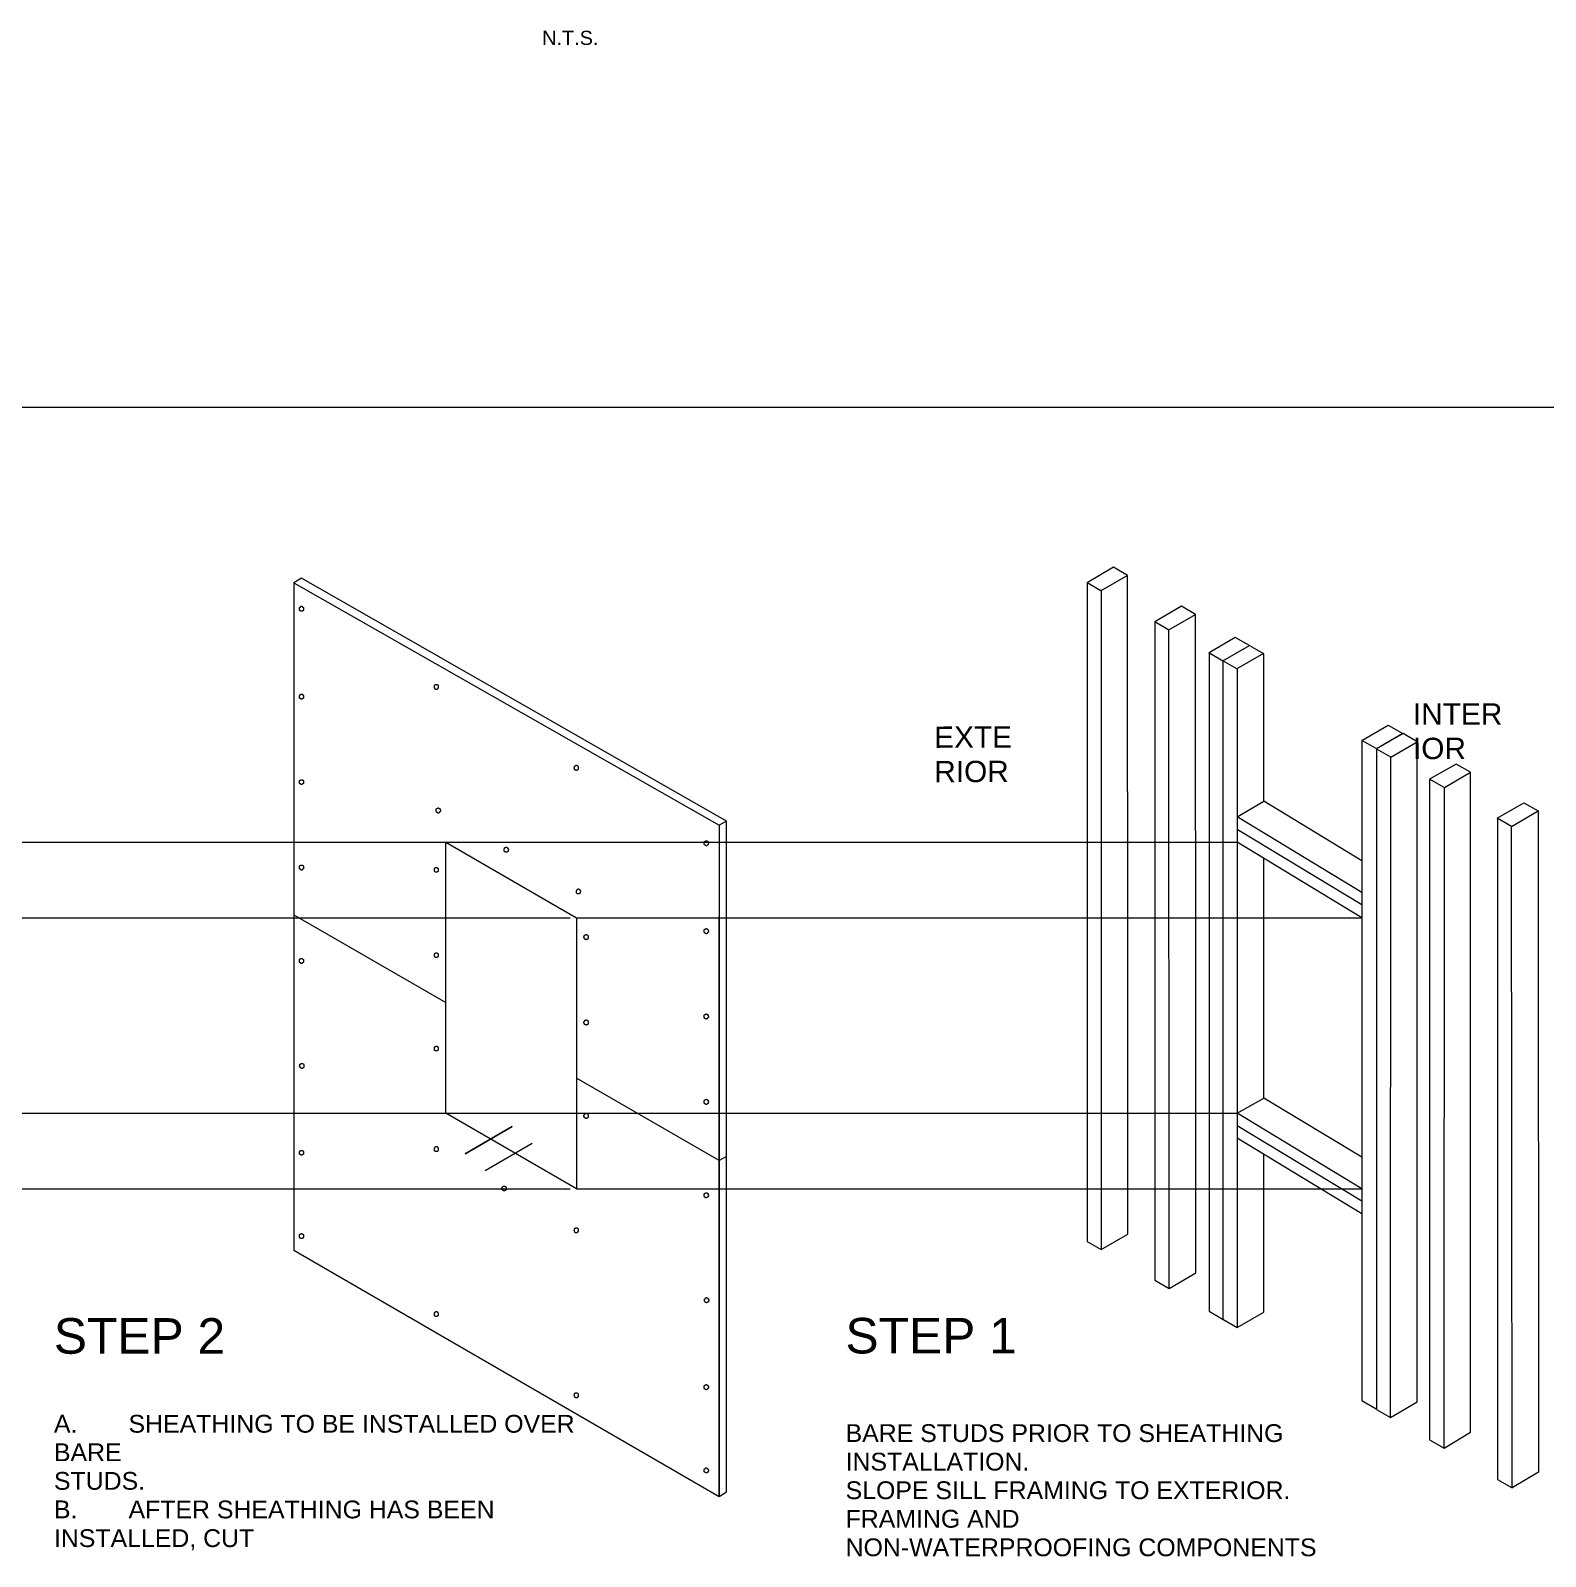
# Model space of a CAD drawing. Header units: inches. Extents: x 0 to 32.7, y -0.1 to 22.9.
# Drawn here: x 20.84 to 27.49, y 6.77 to 13.47 of the extents above; entities that cross this region are included whole.
import ezdxf

# ---------------------------------------------------------------- set-up
doc = ezdxf.new("R2010")
doc.units = ezdxf.units.IN
doc.header["$MEASUREMENT"] = 0
doc.layers.add('PDF_Geometry', color=7, linetype='Continuous', true_color=0x5d5d5d)
doc.layers.add('PDF_Text', color=7, linetype='Continuous')
doc.styles.add('PDF Arial', font='arial.ttf')

msp = doc.modelspace()

# ---------------------------------------------------------------- linework, layer by layer
at = {"layer": 'PDF_Geometry', "color": 251, "lineweight": 18, "true_color": 0x4b4b4b}
msp.add_lwpolyline([(0.3521, 11.8203), (27.8654, 11.8203)], dxfattribs=at)
at = {"layer": 'PDF_Geometry', "color": 254, "lineweight": 18, "true_color": 0xe1e1e1}
for points in [[(21.9988, 11.0486), (23.8654, 9.9836), (23.8654, 7.0353), (23.8988, 7.0553), (23.8988, 10.0019), (22.0321, 11.0686), (21.9988, 11.0486), (21.9988, 8.1169), (23.8654, 7.0353), (23.8654, 9.5819)], [(21.9988, 9.5903), (22.6654, 9.2053)], [(23.8988, 8.5286), (23.8654, 8.5103), (23.2388, 8.8719)]]:
    msp.add_lwpolyline(points, dxfattribs=at)
at = {"layer": 'PDF_Geometry', "color": 253, "lineweight": 18, "true_color": 0xa2a2a2}
for points in [[(25.6588, 11.0803), (25.5971, 11.1169), (25.4821, 11.0486), (25.4821, 8.1553), (25.5438, 8.1203)], [(25.5438, 11.0119), (25.5438, 8.1203), (25.6604, 8.1869), (25.6604, 9.1819), (25.6588, 11.0803), (25.5421, 11.0136), (25.4821, 11.0486)], [(25.7788, 10.8786), (25.8404, 10.8419)], [(25.8421, 7.9486), (25.9588, 8.0169), (25.9588, 9.0103), (25.9571, 10.9086)], [(26.1938, 10.7736), (26.1321, 10.8086), (26.0171, 10.7403), (26.0171, 7.8486), (26.0788, 7.8119)], [(26.0154, 10.7419), (26.0771, 10.7053), (26.1938, 10.7736), (26.2554, 10.7386), (26.1388, 10.6703), (26.0771, 10.7053), (26.0771, 7.8136), (26.1404, 7.7769)], [(26.2571, 10.2669), (26.2571, 10.7369)], [(26.1404, 10.6703), (26.1404, 7.7769), (26.2571, 7.8453), (26.2571, 8.5386)], [(26.6871, 9.6886), (26.1404, 10.0203), (26.2571, 10.0886), (26.2571, 10.6036)], [(26.6871, 10.3553), (26.8038, 10.4236), (26.8671, 10.3869), (26.7521, 10.3186), (26.7521, 7.4169), (26.8138, 7.3819), (26.8154, 10.2819), (26.9304, 10.3503)], [(26.7504, 10.3203), (26.6871, 10.3553), (26.6871, 7.4569), (26.7504, 7.4203)], [(26.8138, 7.3819), (26.9304, 7.4503), (26.9304, 10.3503), (26.8688, 10.3869), (26.7521, 10.3186), (26.8138, 10.2836)], [(27.0488, 7.2469), (27.1654, 7.3169), (27.1654, 10.2169), (27.1021, 10.2519), (26.9854, 10.1853)], [(27.0488, 10.1486), (26.9854, 10.1853), (26.9854, 7.2836), (27.0488, 7.2469), (27.0504, 10.1486), (27.1654, 10.2169)], [(26.6871, 9.8269), (26.2571, 10.0886)], [(27.2838, 10.0136), (27.2838, 7.1103), (27.3471, 7.0736), (27.3454, 9.9786), (27.2821, 10.0153), (27.3988, 10.0819), (27.4621, 10.0469), (27.4638, 7.1419), (27.3471, 7.0736)], [(27.3454, 9.9786), (27.4621, 10.0469)], [(26.6871, 9.6336), (26.1404, 9.9653)], [(26.6871, 9.5769), (26.1404, 9.9086)], [(26.6871, 8.3869), (26.1404, 8.7186), (26.2571, 8.7853), (26.2571, 9.8386)], [(26.6871, 8.5253), (26.2571, 8.7853)], [(26.6871, 8.3319), (26.1404, 8.6636)], [(26.6871, 8.2769), (26.1404, 8.6086)]]:
    msp.add_lwpolyline(points, dxfattribs=at)
at = {"layer": 'PDF_Geometry', "color": 251, "lineweight": 18, "true_color": 0x686868}
for points in [[(22.0321, 10.9236), (22.0304, 10.9236), (22.0288, 10.9236), (22.0271, 10.9236), (22.0271, 10.9253), (22.0254, 10.9253), (22.0254, 10.9269), (22.0254, 10.9286), (22.0238, 10.9286), (22.0238, 10.9303), (22.0238, 10.9319), (22.0238, 10.9336), (22.0238, 10.9353), (22.0238, 10.9369), (22.0238, 10.9386), (22.0238, 10.9403), (22.0254, 10.9403), (22.0254, 10.9419), (22.0271, 10.9419), (22.0271, 10.9436), (22.0288, 10.9436), (22.0288, 10.9453), (22.0304, 10.9453), (22.0321, 10.9453), (22.0338, 10.9453), (22.0354, 10.9453), (22.0354, 10.9436), (22.0371, 10.9436), (22.0371, 10.9419), (22.0388, 10.9419), (22.0388, 10.9403), (22.0404, 10.9403), (22.0404, 10.9386), (22.0404, 10.9369), (22.0404, 10.9353), (22.0404, 10.9336), (22.0404, 10.9319), (22.0404, 10.9303), (22.0404, 10.9286), (22.0388, 10.9286), (22.0388, 10.9269), (22.0388, 10.9253), (22.0371, 10.9253), (22.0371, 10.9236), (22.0354, 10.9236), (22.0338, 10.9236)], [(22.6238, 10.5803), (22.6221, 10.5803), (22.6204, 10.5803), (22.6204, 10.5819), (22.6188, 10.5819), (22.6188, 10.5836), (22.6171, 10.5836), (22.6171, 10.5853), (22.6154, 10.5853), (22.6154, 10.5869), (22.6154, 10.5886), (22.6154, 10.5903), (22.6154, 10.5919), (22.6154, 10.5936), (22.6154, 10.5953), (22.6154, 10.5969), (22.6171, 10.5986), (22.6171, 10.6003), (22.6188, 10.6003), (22.6188, 10.6019), (22.6204, 10.6019), (22.6221, 10.6019), (22.6238, 10.6019), (22.6254, 10.6019), (22.6271, 10.6019), (22.6288, 10.6019), (22.6288, 10.6003), (22.6304, 10.6003), (22.6304, 10.5986), (22.6304, 10.5969), (22.6321, 10.5969), (22.6321, 10.5953), (22.6321, 10.5936), (22.6321, 10.5919), (22.6321, 10.5903), (22.6321, 10.5886), (22.6321, 10.5869), (22.6321, 10.5853), (22.6304, 10.5853), (22.6304, 10.5836), (22.6288, 10.5836), (22.6288, 10.5819), (22.6271, 10.5819), (22.6271, 10.5803), (22.6254, 10.5803)], [(22.0321, 10.5369), (22.0304, 10.5369), (22.0288, 10.5369), (22.0288, 10.5386), (22.0271, 10.5386), (22.0271, 10.5403), (22.0254, 10.5403), (22.0254, 10.5419), (22.0238, 10.5419), (22.0238, 10.5436), (22.0238, 10.5453), (22.0238, 10.5469), (22.0238, 10.5486), (22.0238, 10.5503), (22.0238, 10.5519), (22.0238, 10.5536), (22.0254, 10.5536), (22.0254, 10.5553), (22.0254, 10.5569), (22.0271, 10.5569), (22.0271, 10.5586), (22.0288, 10.5586), (22.0304, 10.5586), (22.0321, 10.5586), (22.0338, 10.5586), (22.0354, 10.5586), (22.0371, 10.5586), (22.0371, 10.5569), (22.0388, 10.5569), (22.0388, 10.5553), (22.0388, 10.5536), (22.0404, 10.5536), (22.0404, 10.5519), (22.0404, 10.5503), (22.0404, 10.5486), (22.0404, 10.5469), (22.0404, 10.5453), (22.0404, 10.5436), (22.0404, 10.5419), (22.0388, 10.5419), (22.0388, 10.5403), (22.0371, 10.5403), (22.0371, 10.5386), (22.0354, 10.5386), (22.0354, 10.5369), (22.0338, 10.5369)], [(23.2388, 10.2236), (23.2371, 10.2236), (23.2371, 10.2253), (23.2354, 10.2253), (23.2338, 10.2253), (23.2338, 10.2269), (23.2321, 10.2269), (23.2321, 10.2286), (23.2304, 10.2286), (23.2304, 10.2303), (23.2304, 10.2319), (23.2304, 10.2336), (23.2288, 10.2336), (23.2288, 10.2353), (23.2288, 10.2369), (23.2304, 10.2369), (23.2304, 10.2386), (23.2304, 10.2403), (23.2304, 10.2419), (23.2321, 10.2419), (23.2321, 10.2436), (23.2338, 10.2436), (23.2338, 10.2453), (23.2354, 10.2453), (23.2371, 10.2453), (23.2371, 10.2469), (23.2388, 10.2469), (23.2404, 10.2469), (23.2404, 10.2453), (23.2421, 10.2453), (23.2438, 10.2453), (23.2438, 10.2436), (23.2454, 10.2436), (23.2454, 10.2419), (23.2454, 10.2403), (23.2471, 10.2403), (23.2471, 10.2386), (23.2471, 10.2369), (23.2471, 10.2353), (23.2471, 10.2336), (23.2471, 10.2319), (23.2471, 10.2303), (23.2454, 10.2303), (23.2454, 10.2286), (23.2454, 10.2269), (23.2438, 10.2269), (23.2438, 10.2253), (23.2421, 10.2253), (23.2404, 10.2253), (23.2404, 10.2236)], [(22.0321, 10.1619), (22.0304, 10.1619), (22.0288, 10.1619), (22.0288, 10.1636), (22.0271, 10.1636), (22.0271, 10.1653), (22.0254, 10.1653), (22.0254, 10.1669), (22.0238, 10.1669), (22.0238, 10.1686), (22.0238, 10.1703), (22.0238, 10.1719), (22.0238, 10.1736), (22.0238, 10.1753), (22.0238, 10.1769), (22.0238, 10.1786), (22.0254, 10.1786), (22.0254, 10.1803), (22.0254, 10.1819), (22.0271, 10.1819), (22.0271, 10.1836), (22.0288, 10.1836), (22.0304, 10.1836), (22.0321, 10.1836), (22.0338, 10.1836), (22.0354, 10.1836), (22.0371, 10.1836), (22.0371, 10.1819), (22.0388, 10.1819), (22.0388, 10.1803), (22.0388, 10.1786), (22.0404, 10.1786), (22.0404, 10.1769), (22.0404, 10.1753), (22.0404, 10.1736), (22.0404, 10.1719), (22.0404, 10.1703), (22.0404, 10.1686), (22.0404, 10.1669), (22.0388, 10.1669), (22.0388, 10.1653), (22.0371, 10.1653), (22.0371, 10.1636), (22.0354, 10.1636), (22.0354, 10.1619), (22.0338, 10.1619)], [(22.6321, 10.0369), (22.6304, 10.0369), (22.6304, 10.0386), (22.6288, 10.0386), (22.6271, 10.0386), (22.6271, 10.0403), (22.6254, 10.0403), (22.6254, 10.0419), (22.6254, 10.0436), (22.6238, 10.0436), (22.6238, 10.0453), (22.6238, 10.0469), (22.6238, 10.0486), (22.6238, 10.0503), (22.6238, 10.0519), (22.6238, 10.0536), (22.6254, 10.0536), (22.6254, 10.0553), (22.6254, 10.0569), (22.6271, 10.0569), (22.6271, 10.0586), (22.6288, 10.0586), (22.6304, 10.0586), (22.6304, 10.0603), (22.6321, 10.0603), (22.6338, 10.0603), (22.6338, 10.0586), (22.6354, 10.0586), (22.6371, 10.0586), (22.6371, 10.0569), (22.6388, 10.0569), (22.6388, 10.0553), (22.6404, 10.0553), (22.6404, 10.0536), (22.6404, 10.0519), (22.6421, 10.0519), (22.6421, 10.0503), (22.6421, 10.0486), (22.6421, 10.0469), (22.6421, 10.0453), (22.6404, 10.0453), (22.6404, 10.0436), (22.6404, 10.0419), (22.6388, 10.0419), (22.6388, 10.0403), (22.6371, 10.0403), (22.6371, 10.0386), (22.6354, 10.0386), (22.6354, 10.0369), (22.6338, 10.0369)], [(22.9304, 9.8653), (22.9288, 9.8653), (22.9271, 9.8653), (22.9271, 9.8669), (22.9254, 9.8669), (22.9238, 9.8686), (22.9238, 9.8703), (22.9221, 9.8703), (22.9221, 9.8719), (22.9221, 9.8736), (22.9221, 9.8753), (22.9221, 9.8769), (22.9221, 9.8786), (22.9221, 9.8803), (22.9238, 9.8819), (22.9238, 9.8836), (22.9254, 9.8836), (22.9254, 9.8853), (22.9271, 9.8853), (22.9271, 9.8869), (22.9288, 9.8869), (22.9304, 9.8869), (22.9321, 9.8869), (22.9338, 9.8869), (22.9338, 9.8853), (22.9354, 9.8853), (22.9371, 9.8853), (22.9371, 9.8836), (22.9371, 9.8819), (22.9388, 9.8819), (22.9388, 9.8803), (22.9388, 9.8786), (22.9404, 9.8786), (22.9404, 9.8769), (22.9404, 9.8753), (22.9404, 9.8736), (22.9388, 9.8736), (22.9388, 9.8719), (22.9388, 9.8703), (22.9388, 9.8686), (22.9371, 9.8686), (22.9371, 9.8669), (22.9354, 9.8669), (22.9354, 9.8653), (22.9338, 9.8653), (22.9321, 9.8653)], [(23.8088, 9.8936), (23.8071, 9.8936), (23.8054, 9.8936), (23.8054, 9.8953), (23.8038, 9.8953), (23.8038, 9.8969), (23.8021, 9.8969), (23.8021, 9.8986), (23.8004, 9.9003), (23.8004, 9.9019), (23.8004, 9.9036), (23.8004, 9.9053), (23.8004, 9.9069), (23.8004, 9.9086), (23.8004, 9.9103), (23.8021, 9.9103), (23.8021, 9.9119), (23.8038, 9.9119), (23.8038, 9.9136), (23.8054, 9.9136), (23.8054, 9.9153), (23.8071, 9.9153), (23.8088, 9.9153), (23.8104, 9.9153), (23.8121, 9.9153), (23.8138, 9.9153), (23.8138, 9.9136), (23.8154, 9.9136), (23.8154, 9.9119), (23.8171, 9.9119), (23.8171, 9.9103), (23.8171, 9.9086), (23.8171, 9.9069), (23.8188, 9.9069), (23.8188, 9.9053), (23.8188, 9.9036), (23.8188, 9.9019), (23.8171, 9.9019), (23.8171, 9.9003), (23.8171, 9.8986), (23.8154, 9.8969), (23.8154, 9.8953), (23.8138, 9.8953), (23.8121, 9.8936), (23.8104, 9.8936)], [(22.0321, 9.7869), (22.0304, 9.7869), (22.0288, 9.7869), (22.0288, 9.7886), (22.0271, 9.7886), (22.0271, 9.7903), (22.0254, 9.7903), (22.0254, 9.7919), (22.0238, 9.7919), (22.0238, 9.7936), (22.0238, 9.7953), (22.0238, 9.7969), (22.0238, 9.7986), (22.0238, 9.8003), (22.0238, 9.8019), (22.0238, 9.8036), (22.0254, 9.8036), (22.0254, 9.8053), (22.0254, 9.8069), (22.0271, 9.8069), (22.0271, 9.8086), (22.0288, 9.8086), (22.0304, 9.8086), (22.0321, 9.8086), (22.0338, 9.8086), (22.0354, 9.8086), (22.0371, 9.8086), (22.0371, 9.8069), (22.0388, 9.8069), (22.0388, 9.8053), (22.0388, 9.8036), (22.0404, 9.8036), (22.0404, 9.8019), (22.0404, 9.8003), (22.0404, 9.7986), (22.0404, 9.7969), (22.0404, 9.7953), (22.0404, 9.7936), (22.0404, 9.7919), (22.0388, 9.7919), (22.0388, 9.7903), (22.0371, 9.7903), (22.0371, 9.7886), (22.0354, 9.7886), (22.0354, 9.7869), (22.0338, 9.7869)], [(22.6238, 9.7769), (22.6221, 9.7769), (22.6204, 9.7769), (22.6188, 9.7786), (22.6171, 9.7786), (22.6171, 9.7803), (22.6171, 9.7819), (22.6154, 9.7819), (22.6154, 9.7836), (22.6154, 9.7853), (22.6154, 9.7869), (22.6154, 9.7886), (22.6154, 9.7903), (22.6154, 9.7919), (22.6154, 9.7936), (22.6171, 9.7936), (22.6171, 9.7953), (22.6171, 9.7969), (22.6188, 9.7969), (22.6204, 9.7969), (22.6204, 9.7986), (22.6221, 9.7986), (22.6238, 9.7986), (22.6254, 9.7986), (22.6271, 9.7986), (22.6271, 9.7969), (22.6288, 9.7969), (22.6288, 9.7953), (22.6304, 9.7953), (22.6304, 9.7936), (22.6321, 9.7936), (22.6321, 9.7919), (22.6321, 9.7903), (22.6321, 9.7886), (22.6321, 9.7869), (22.6321, 9.7853), (22.6321, 9.7836), (22.6321, 9.7819), (22.6304, 9.7819), (22.6304, 9.7803), (22.6304, 9.7786), (22.6288, 9.7786), (22.6271, 9.7786), (22.6271, 9.7769), (22.6254, 9.7769)], [(23.2471, 9.6819), (23.2454, 9.6819), (23.2438, 9.6819), (23.2421, 9.6836), (23.2404, 9.6836), (23.2404, 9.6853), (23.2404, 9.6869), (23.2388, 9.6869), (23.2388, 9.6886), (23.2388, 9.6903), (23.2388, 9.6919), (23.2388, 9.6936), (23.2388, 9.6953), (23.2388, 9.6969), (23.2404, 9.6969), (23.2404, 9.6986), (23.2404, 9.7003), (23.2421, 9.7003), (23.2421, 9.7019), (23.2438, 9.7019), (23.2454, 9.7036), (23.2471, 9.7036), (23.2488, 9.7036), (23.2504, 9.7036), (23.2504, 9.7019), (23.2521, 9.7019), (23.2538, 9.7003), (23.2538, 9.6986), (23.2554, 9.6986), (23.2554, 9.6969), (23.2554, 9.6953), (23.2571, 9.6953), (23.2571, 9.6936), (23.2571, 9.6919), (23.2571, 9.6903), (23.2554, 9.6903), (23.2554, 9.6886), (23.2554, 9.6869), (23.2554, 9.6853), (23.2538, 9.6853), (23.2538, 9.6836), (23.2521, 9.6836), (23.2521, 9.6819), (23.2504, 9.6819), (23.2488, 9.6819)], [(23.8088, 9.5069), (23.8071, 9.5069), (23.8071, 9.5086), (23.8054, 9.5086), (23.8038, 9.5086), (23.8038, 9.5103), (23.8021, 9.5103), (23.8021, 9.5119), (23.8021, 9.5136), (23.8004, 9.5136), (23.8004, 9.5153), (23.8004, 9.5169), (23.8004, 9.5186), (23.8004, 9.5203), (23.8004, 9.5219), (23.8004, 9.5236), (23.8021, 9.5236), (23.8021, 9.5253), (23.8021, 9.5269), (23.8038, 9.5269), (23.8038, 9.5286), (23.8054, 9.5286), (23.8071, 9.5286), (23.8088, 9.5303), (23.8104, 9.5303), (23.8104, 9.5286), (23.8121, 9.5286), (23.8138, 9.5286), (23.8138, 9.5269), (23.8154, 9.5269), (23.8154, 9.5253), (23.8171, 9.5253), (23.8171, 9.5236), (23.8171, 9.5219), (23.8188, 9.5203), (23.8188, 9.5186), (23.8188, 9.5169), (23.8188, 9.5153), (23.8171, 9.5153), (23.8171, 9.5136), (23.8171, 9.5119), (23.8154, 9.5119), (23.8154, 9.5103), (23.8138, 9.5103), (23.8138, 9.5086), (23.8121, 9.5086), (23.8121, 9.5069), (23.8104, 9.5069)], [(23.2821, 9.4803), (23.2804, 9.4803), (23.2804, 9.4819), (23.2788, 9.4819), (23.2771, 9.4819), (23.2771, 9.4836), (23.2754, 9.4836), (23.2754, 9.4853), (23.2738, 9.4853), (23.2738, 9.4869), (23.2738, 9.4886), (23.2721, 9.4903), (23.2721, 9.4919), (23.2721, 9.4936), (23.2721, 9.4953), (23.2738, 9.4953), (23.2738, 9.4969), (23.2738, 9.4986), (23.2754, 9.4986), (23.2754, 9.5003), (23.2771, 9.5019), (23.2788, 9.5019), (23.2788, 9.5036), (23.2804, 9.5036), (23.2821, 9.5036), (23.2838, 9.5036), (23.2838, 9.5019), (23.2854, 9.5019), (23.2871, 9.5019), (23.2871, 9.5003), (23.2888, 9.5003), (23.2888, 9.4986), (23.2888, 9.4969), (23.2904, 9.4969), (23.2904, 9.4953), (23.2904, 9.4936), (23.2904, 9.4919), (23.2904, 9.4903), (23.2904, 9.4886), (23.2904, 9.4869), (23.2888, 9.4869), (23.2888, 9.4853), (23.2888, 9.4836), (23.2871, 9.4836), (23.2871, 9.4819), (23.2854, 9.4819), (23.2838, 9.4819), (23.2821, 9.4819)], [(22.0321, 9.3769), (22.0304, 9.3769), (22.0288, 9.3769), (22.0288, 9.3786), (22.0271, 9.3786), (22.0254, 9.3786), (22.0254, 9.3803), (22.0254, 9.3819), (22.0238, 9.3819), (22.0238, 9.3836), (22.0238, 9.3853), (22.0238, 9.3869), (22.0238, 9.3886), (22.0238, 9.3903), (22.0238, 9.3919), (22.0238, 9.3936), (22.0254, 9.3936), (22.0254, 9.3953), (22.0254, 9.3969), (22.0271, 9.3969), (22.0288, 9.3969), (22.0288, 9.3986), (22.0304, 9.3986), (22.0321, 9.3986), (22.0338, 9.3986), (22.0354, 9.3986), (22.0354, 9.3969), (22.0371, 9.3969), (22.0388, 9.3953), (22.0388, 9.3936), (22.0404, 9.3936), (22.0404, 9.3919), (22.0404, 9.3903), (22.0404, 9.3886), (22.0404, 9.3869), (22.0404, 9.3853), (22.0404, 9.3836), (22.0404, 9.3819), (22.0388, 9.3819), (22.0388, 9.3803), (22.0371, 9.3786), (22.0354, 9.3786), (22.0354, 9.3769), (22.0338, 9.3769)], [(22.6238, 9.4019), (22.6221, 9.4019), (22.6204, 9.4019), (22.6188, 9.4036), (22.6171, 9.4036), (22.6171, 9.4053), (22.6171, 9.4069), (22.6154, 9.4069), (22.6154, 9.4086), (22.6154, 9.4103), (22.6154, 9.4119), (22.6154, 9.4136), (22.6154, 9.4153), (22.6154, 9.4169), (22.6154, 9.4186), (22.6171, 9.4186), (22.6171, 9.4203), (22.6171, 9.4219), (22.6188, 9.4219), (22.6204, 9.4219), (22.6204, 9.4236), (22.6221, 9.4236), (22.6238, 9.4236), (22.6254, 9.4236), (22.6271, 9.4236), (22.6271, 9.4219), (22.6288, 9.4219), (22.6288, 9.4203), (22.6304, 9.4203), (22.6304, 9.4186), (22.6321, 9.4186), (22.6321, 9.4169), (22.6321, 9.4153), (22.6321, 9.4136), (22.6321, 9.4119), (22.6321, 9.4103), (22.6321, 9.4086), (22.6321, 9.4069), (22.6304, 9.4069), (22.6304, 9.4053), (22.6304, 9.4036), (22.6288, 9.4036), (22.6271, 9.4036), (22.6271, 9.4019), (22.6254, 9.4019)], [(23.2821, 9.1053), (23.2804, 9.1053), (23.2804, 9.1069), (23.2788, 9.1069), (23.2771, 9.1069), (23.2771, 9.1086), (23.2754, 9.1086), (23.2754, 9.1103), (23.2738, 9.1103), (23.2738, 9.1119), (23.2738, 9.1136), (23.2721, 9.1153), (23.2721, 9.1169), (23.2721, 9.1186), (23.2721, 9.1203), (23.2738, 9.1203), (23.2738, 9.1219), (23.2738, 9.1236), (23.2754, 9.1236), (23.2754, 9.1253), (23.2771, 9.1269), (23.2788, 9.1269), (23.2788, 9.1286), (23.2804, 9.1286), (23.2821, 9.1286), (23.2838, 9.1286), (23.2838, 9.1269), (23.2854, 9.1269), (23.2871, 9.1269), (23.2871, 9.1253), (23.2888, 9.1253), (23.2888, 9.1236), (23.2888, 9.1219), (23.2904, 9.1219), (23.2904, 9.1203), (23.2904, 9.1186), (23.2904, 9.1169), (23.2904, 9.1153), (23.2904, 9.1136), (23.2904, 9.1119), (23.2888, 9.1119), (23.2888, 9.1103), (23.2888, 9.1086), (23.2871, 9.1086), (23.2871, 9.1069), (23.2854, 9.1069), (23.2838, 9.1069), (23.2821, 9.1069)], [(23.8088, 9.1319), (23.8071, 9.1319), (23.8071, 9.1336), (23.8054, 9.1336), (23.8038, 9.1336), (23.8038, 9.1353), (23.8021, 9.1353), (23.8021, 9.1369), (23.8021, 9.1386), (23.8004, 9.1386), (23.8004, 9.1403), (23.8004, 9.1419), (23.8004, 9.1436), (23.8004, 9.1453), (23.8004, 9.1469), (23.8004, 9.1486), (23.8021, 9.1486), (23.8021, 9.1503), (23.8021, 9.1519), (23.8038, 9.1519), (23.8038, 9.1536), (23.8054, 9.1536), (23.8071, 9.1536), (23.8088, 9.1553), (23.8104, 9.1553), (23.8104, 9.1536), (23.8121, 9.1536), (23.8138, 9.1536), (23.8138, 9.1519), (23.8154, 9.1519), (23.8154, 9.1503), (23.8171, 9.1503), (23.8171, 9.1486), (23.8171, 9.1469), (23.8188, 9.1453), (23.8188, 9.1436), (23.8188, 9.1419), (23.8188, 9.1403), (23.8171, 9.1403), (23.8171, 9.1386), (23.8171, 9.1369), (23.8154, 9.1369), (23.8154, 9.1353), (23.8138, 9.1353), (23.8138, 9.1336), (23.8121, 9.1336), (23.8121, 9.1319), (23.8104, 9.1319)], [(22.6238, 8.9919), (22.6221, 8.9919), (22.6204, 8.9919), (22.6188, 8.9919), (22.6188, 8.9936), (22.6171, 8.9936), (22.6171, 8.9953), (22.6154, 8.9953), (22.6154, 8.9969), (22.6154, 8.9986), (22.6154, 9.0003), (22.6154, 9.0019), (22.6154, 9.0036), (22.6154, 9.0053), (22.6154, 9.0069), (22.6154, 9.0086), (22.6171, 9.0086), (22.6171, 9.0103), (22.6188, 9.0103), (22.6188, 9.0119), (22.6204, 9.0119), (22.6204, 9.0136), (22.6221, 9.0136), (22.6238, 9.0136), (22.6254, 9.0136), (22.6271, 9.0136), (22.6271, 9.0119), (22.6288, 9.0119), (22.6288, 9.0103), (22.6304, 9.0103), (22.6304, 9.0086), (22.6321, 9.0086), (22.6321, 9.0069), (22.6321, 9.0053), (22.6321, 9.0036), (22.6321, 9.0019), (22.6321, 9.0003), (22.6321, 8.9986), (22.6321, 8.9969), (22.6304, 8.9969), (22.6304, 8.9953), (22.6304, 8.9936), (22.6288, 8.9936), (22.6288, 8.9919), (22.6271, 8.9919), (22.6254, 8.9919)], [(22.0338, 8.9153), (22.0321, 8.9153), (22.0304, 8.9153), (22.0304, 8.9169), (22.0288, 8.9169), (22.0271, 8.9186), (22.0271, 8.9203), (22.0254, 8.9203), (22.0254, 8.9219), (22.0254, 8.9236), (22.0254, 8.9253), (22.0238, 8.9253), (22.0238, 8.9269), (22.0238, 8.9286), (22.0254, 8.9286), (22.0254, 8.9303), (22.0254, 8.9319), (22.0254, 8.9336), (22.0271, 8.9336), (22.0271, 8.9353), (22.0288, 8.9353), (22.0288, 8.9369), (22.0304, 8.9369), (22.0321, 8.9369), (22.0338, 8.9369), (22.0354, 8.9369), (22.0371, 8.9369), (22.0388, 8.9353), (22.0404, 8.9353), (22.0404, 8.9336), (22.0404, 8.9319), (22.0421, 8.9319), (22.0421, 8.9303), (22.0421, 8.9286), (22.0421, 8.9269), (22.0421, 8.9253), (22.0421, 8.9236), (22.0421, 8.9219), (22.0421, 8.9203), (22.0404, 8.9203), (22.0404, 8.9186), (22.0388, 8.9186), (22.0388, 8.9169), (22.0371, 8.9169), (22.0371, 8.9153), (22.0354, 8.9153)], [(23.2821, 8.6953), (23.2804, 8.6953), (23.2788, 8.6953), (23.2788, 8.6969), (23.2771, 8.6969), (23.2771, 8.6986), (23.2754, 8.6986), (23.2754, 8.7003), (23.2738, 8.7003), (23.2738, 8.7019), (23.2738, 8.7036), (23.2721, 8.7036), (23.2721, 8.7053), (23.2721, 8.7069), (23.2721, 8.7086), (23.2721, 8.7103), (23.2738, 8.7103), (23.2738, 8.7119), (23.2738, 8.7136), (23.2754, 8.7136), (23.2754, 8.7153), (23.2771, 8.7153), (23.2771, 8.7169), (23.2788, 8.7169), (23.2804, 8.7169), (23.2804, 8.7186), (23.2821, 8.7186), (23.2838, 8.7186), (23.2838, 8.7169), (23.2854, 8.7169), (23.2871, 8.7169), (23.2871, 8.7153), (23.2888, 8.7153), (23.2888, 8.7136), (23.2888, 8.7119), (23.2904, 8.7119), (23.2904, 8.7103), (23.2904, 8.7086), (23.2904, 8.7069), (23.2904, 8.7053), (23.2904, 8.7036), (23.2904, 8.7019), (23.2888, 8.7019), (23.2888, 8.7003), (23.2888, 8.6986), (23.2871, 8.6986), (23.2871, 8.6969), (23.2854, 8.6969), (23.2838, 8.6969), (23.2838, 8.6953)], [(23.8088, 8.7569), (23.8071, 8.7569), (23.8071, 8.7586), (23.8054, 8.7586), (23.8038, 8.7586), (23.8038, 8.7603), (23.8021, 8.7603), (23.8021, 8.7619), (23.8021, 8.7636), (23.8004, 8.7636), (23.8004, 8.7653), (23.8004, 8.7669), (23.8004, 8.7686), (23.8004, 8.7703), (23.8004, 8.7719), (23.8004, 8.7736), (23.8021, 8.7736), (23.8021, 8.7753), (23.8021, 8.7769), (23.8038, 8.7769), (23.8038, 8.7786), (23.8054, 8.7786), (23.8071, 8.7786), (23.8088, 8.7803), (23.8104, 8.7803), (23.8104, 8.7786), (23.8121, 8.7786), (23.8138, 8.7786), (23.8138, 8.7769), (23.8154, 8.7769), (23.8154, 8.7753), (23.8171, 8.7753), (23.8171, 8.7736), (23.8171, 8.7719), (23.8188, 8.7703), (23.8188, 8.7686), (23.8188, 8.7669), (23.8188, 8.7653), (23.8171, 8.7653), (23.8171, 8.7636), (23.8171, 8.7619), (23.8154, 8.7619), (23.8154, 8.7603), (23.8138, 8.7603), (23.8138, 8.7586), (23.8121, 8.7586), (23.8121, 8.7569), (23.8104, 8.7569)], [(22.0321, 8.5336), (22.0304, 8.5336), (22.0288, 8.5336), (22.0288, 8.5353), (22.0271, 8.5353), (22.0271, 8.5369), (22.0254, 8.5369), (22.0254, 8.5386), (22.0238, 8.5386), (22.0238, 8.5403), (22.0238, 8.5419), (22.0238, 8.5436), (22.0238, 8.5453), (22.0238, 8.5469), (22.0238, 8.5486), (22.0238, 8.5503), (22.0254, 8.5519), (22.0254, 8.5536), (22.0271, 8.5536), (22.0271, 8.5553), (22.0288, 8.5553), (22.0304, 8.5553), (22.0321, 8.5553), (22.0338, 8.5553), (22.0354, 8.5553), (22.0371, 8.5553), (22.0371, 8.5536), (22.0388, 8.5536), (22.0388, 8.5519), (22.0388, 8.5503), (22.0404, 8.5503), (22.0404, 8.5486), (22.0404, 8.5469), (22.0404, 8.5453), (22.0404, 8.5436), (22.0404, 8.5419), (22.0404, 8.5403), (22.0404, 8.5386), (22.0388, 8.5386), (22.0388, 8.5369), (22.0371, 8.5369), (22.0371, 8.5353), (22.0354, 8.5353), (22.0354, 8.5336), (22.0338, 8.5336)], [(22.6238, 8.5503), (22.6221, 8.5503), (22.6204, 8.5503), (22.6188, 8.5503), (22.6188, 8.5519), (22.6171, 8.5519), (22.6171, 8.5536), (22.6154, 8.5536), (22.6154, 8.5553), (22.6154, 8.5569), (22.6154, 8.5586), (22.6154, 8.5603), (22.6154, 8.5619), (22.6154, 8.5636), (22.6154, 8.5653), (22.6154, 8.5669), (22.6171, 8.5669), (22.6171, 8.5686), (22.6188, 8.5686), (22.6188, 8.5703), (22.6204, 8.5703), (22.6204, 8.5719), (22.6221, 8.5719), (22.6238, 8.5719), (22.6254, 8.5719), (22.6271, 8.5719), (22.6271, 8.5703), (22.6288, 8.5703), (22.6288, 8.5686), (22.6304, 8.5686), (22.6304, 8.5669), (22.6321, 8.5669), (22.6321, 8.5653), (22.6321, 8.5636), (22.6321, 8.5619), (22.6321, 8.5603), (22.6321, 8.5586), (22.6321, 8.5569), (22.6321, 8.5553), (22.6304, 8.5553), (22.6304, 8.5536), (22.6304, 8.5519), (22.6288, 8.5519), (22.6288, 8.5503), (22.6271, 8.5503), (22.6254, 8.5503)], [(22.9221, 8.3769), (22.9204, 8.3769), (22.9188, 8.3769), (22.9188, 8.3786), (22.9171, 8.3786), (22.9154, 8.3786), (22.9154, 8.3803), (22.9154, 8.3819), (22.9138, 8.3819), (22.9138, 8.3836), (22.9138, 8.3853), (22.9138, 8.3869), (22.9121, 8.3869), (22.9121, 8.3886), (22.9138, 8.3886), (22.9138, 8.3903), (22.9138, 8.3919), (22.9138, 8.3936), (22.9154, 8.3953), (22.9154, 8.3969), (22.9171, 8.3969), (22.9188, 8.3986), (22.9204, 8.3986), (22.9221, 8.3986), (22.9238, 8.3986), (22.9254, 8.3986), (22.9254, 8.3969), (22.9271, 8.3969), (22.9288, 8.3953), (22.9288, 8.3936), (22.9304, 8.3936), (22.9304, 8.3919), (22.9304, 8.3903), (22.9304, 8.3886), (22.9304, 8.3869), (22.9304, 8.3853), (22.9304, 8.3836), (22.9304, 8.3819), (22.9288, 8.3819), (22.9288, 8.3803), (22.9271, 8.3803), (22.9271, 8.3786), (22.9254, 8.3786), (22.9254, 8.3769), (22.9238, 8.3769)], [(23.8088, 8.3469), (23.8071, 8.3469), (23.8054, 8.3469), (23.8054, 8.3486), (23.8038, 8.3486), (23.8038, 8.3503), (23.8021, 8.3503), (23.8021, 8.3519), (23.8021, 8.3536), (23.8004, 8.3536), (23.8004, 8.3553), (23.8004, 8.3569), (23.8004, 8.3586), (23.8004, 8.3603), (23.8004, 8.3619), (23.8004, 8.3636), (23.8021, 8.3636), (23.8021, 8.3653), (23.8038, 8.3669), (23.8054, 8.3669), (23.8054, 8.3686), (23.8071, 8.3686), (23.8088, 8.3686), (23.8104, 8.3686), (23.8121, 8.3686), (23.8138, 8.3686), (23.8138, 8.3669), (23.8154, 8.3669), (23.8154, 8.3653), (23.8171, 8.3653), (23.8171, 8.3636), (23.8171, 8.3619), (23.8171, 8.3603), (23.8188, 8.3603), (23.8188, 8.3586), (23.8188, 8.3569), (23.8188, 8.3553), (23.8171, 8.3553), (23.8171, 8.3536), (23.8171, 8.3519), (23.8154, 8.3519), (23.8154, 8.3503), (23.8154, 8.3486), (23.8138, 8.3486), (23.8121, 8.3486), (23.8121, 8.3469), (23.8104, 8.3469)], [(22.0321, 8.1669), (22.0321, 8.1686), (22.0304, 8.1686), (22.0288, 8.1686), (22.0271, 8.1686), (22.0271, 8.1703), (22.0254, 8.1703), (22.0254, 8.1719), (22.0238, 8.1719), (22.0238, 8.1736), (22.0238, 8.1753), (22.0238, 8.1769), (22.0238, 8.1786), (22.0238, 8.1803), (22.0238, 8.1819), (22.0238, 8.1836), (22.0238, 8.1853), (22.0254, 8.1853), (22.0254, 8.1869), (22.0271, 8.1869), (22.0271, 8.1886), (22.0288, 8.1886), (22.0304, 8.1903), (22.0321, 8.1903), (22.0338, 8.1903), (22.0338, 8.1886), (22.0354, 8.1886), (22.0371, 8.1886), (22.0371, 8.1869), (22.0388, 8.1869), (22.0388, 8.1853), (22.0404, 8.1853), (22.0404, 8.1836), (22.0404, 8.1819), (22.0404, 8.1803), (22.0404, 8.1786), (22.0404, 8.1769), (22.0404, 8.1753), (22.0404, 8.1736), (22.0388, 8.1719), (22.0388, 8.1703), (22.0371, 8.1703), (22.0371, 8.1686), (22.0354, 8.1686), (22.0338, 8.1686), (22.0321, 8.1686)], [(23.2388, 8.1936), (23.2371, 8.1936), (23.2354, 8.1936), (23.2338, 8.1953), (23.2321, 8.1953), (23.2321, 8.1969), (23.2304, 8.1986), (23.2304, 8.2003), (23.2304, 8.2019), (23.2288, 8.2036), (23.2288, 8.2053), (23.2304, 8.2069), (23.2304, 8.2086), (23.2304, 8.2103), (23.2321, 8.2119), (23.2321, 8.2136), (23.2338, 8.2136), (23.2354, 8.2136), (23.2354, 8.2153), (23.2371, 8.2153), (23.2388, 8.2153), (23.2404, 8.2153), (23.2421, 8.2153), (23.2421, 8.2136), (23.2438, 8.2136), (23.2438, 8.2119), (23.2454, 8.2119), (23.2454, 8.2103), (23.2471, 8.2103), (23.2471, 8.2086), (23.2471, 8.2069), (23.2471, 8.2053), (23.2471, 8.2036), (23.2471, 8.2019), (23.2471, 8.2003), (23.2471, 8.1986), (23.2454, 8.1986), (23.2454, 8.1969), (23.2438, 8.1969), (23.2438, 8.1953), (23.2421, 8.1953), (23.2421, 8.1936), (23.2404, 8.1936)], [(22.6238, 7.8253), (22.6221, 7.8253), (22.6204, 7.8253), (22.6204, 7.8269), (22.6188, 7.8269), (22.6171, 7.8269), (22.6171, 7.8286), (22.6171, 7.8303), (22.6154, 7.8303), (22.6154, 7.8319), (22.6154, 7.8336), (22.6154, 7.8353), (22.6154, 7.8369), (22.6154, 7.8386), (22.6154, 7.8403), (22.6154, 7.8419), (22.6171, 7.8419), (22.6171, 7.8436), (22.6171, 7.8453), (22.6188, 7.8453), (22.6204, 7.8453), (22.6204, 7.8469), (22.6221, 7.8469), (22.6238, 7.8469), (22.6254, 7.8469), (22.6271, 7.8469), (22.6271, 7.8453), (22.6288, 7.8453), (22.6304, 7.8436), (22.6304, 7.8419), (22.6321, 7.8419), (22.6321, 7.8403), (22.6321, 7.8386), (22.6321, 7.8369), (22.6321, 7.8353), (22.6321, 7.8336), (22.6321, 7.8319), (22.6321, 7.8303), (22.6304, 7.8303), (22.6304, 7.8286), (22.6304, 7.8269), (22.6288, 7.8269), (22.6271, 7.8269), (22.6271, 7.8253), (22.6254, 7.8253)], [(23.8104, 7.8853), (23.8088, 7.8853), (23.8088, 7.8869), (23.8071, 7.8869), (23.8054, 7.8869), (23.8054, 7.8886), (23.8038, 7.8886), (23.8038, 7.8903), (23.8038, 7.8919), (23.8021, 7.8919), (23.8021, 7.8936), (23.8021, 7.8953), (23.8021, 7.8969), (23.8021, 7.8986), (23.8021, 7.9003), (23.8021, 7.9019), (23.8038, 7.9019), (23.8038, 7.9036), (23.8038, 7.9053), (23.8054, 7.9053), (23.8054, 7.9069), (23.8071, 7.9069), (23.8088, 7.9069), (23.8088, 7.9086), (23.8104, 7.9086), (23.8121, 7.9086), (23.8121, 7.9069), (23.8138, 7.9069), (23.8154, 7.9069), (23.8154, 7.9053), (23.8171, 7.9053), (23.8171, 7.9036), (23.8188, 7.9036), (23.8188, 7.9019), (23.8188, 7.9003), (23.8188, 7.8986), (23.8204, 7.8986), (23.8204, 7.8969), (23.8204, 7.8953), (23.8188, 7.8953), (23.8188, 7.8936), (23.8188, 7.8919), (23.8188, 7.8903), (23.8171, 7.8903), (23.8171, 7.8886), (23.8154, 7.8886), (23.8154, 7.8869), (23.8138, 7.8869), (23.8121, 7.8869), (23.8121, 7.8853)], [(23.8088, 7.5036), (23.8071, 7.5036), (23.8071, 7.5053), (23.8054, 7.5053), (23.8038, 7.5053), (23.8038, 7.5069), (23.8021, 7.5069), (23.8021, 7.5086), (23.8021, 7.5103), (23.8004, 7.5103), (23.8004, 7.5119), (23.8004, 7.5136), (23.8004, 7.5153), (23.8004, 7.5169), (23.8004, 7.5186), (23.8004, 7.5203), (23.8021, 7.5203), (23.8021, 7.5219), (23.8021, 7.5236), (23.8038, 7.5236), (23.8038, 7.5253), (23.8054, 7.5253), (23.8071, 7.5253), (23.8071, 7.5269), (23.8088, 7.5269), (23.8104, 7.5269), (23.8121, 7.5253), (23.8138, 7.5253), (23.8138, 7.5236), (23.8154, 7.5236), (23.8154, 7.5219), (23.8171, 7.5219), (23.8171, 7.5203), (23.8171, 7.5186), (23.8188, 7.5186), (23.8188, 7.5169), (23.8188, 7.5153), (23.8188, 7.5136), (23.8188, 7.5119), (23.8171, 7.5119), (23.8171, 7.5103), (23.8171, 7.5086), (23.8154, 7.5086), (23.8154, 7.5069), (23.8138, 7.5069), (23.8138, 7.5053), (23.8121, 7.5053), (23.8104, 7.5053), (23.8104, 7.5036)], [(23.2388, 7.4686), (23.2371, 7.4686), (23.2354, 7.4686), (23.2354, 7.4703), (23.2338, 7.4703), (23.2321, 7.4719), (23.2321, 7.4736), (23.2304, 7.4736), (23.2304, 7.4753), (23.2304, 7.4769), (23.2304, 7.4786), (23.2288, 7.4786), (23.2288, 7.4803), (23.2288, 7.4819), (23.2304, 7.4819), (23.2304, 7.4836), (23.2304, 7.4853), (23.2304, 7.4869), (23.2321, 7.4869), (23.2321, 7.4886), (23.2338, 7.4886), (23.2338, 7.4903), (23.2354, 7.4903), (23.2371, 7.4903), (23.2388, 7.4903), (23.2404, 7.4903), (23.2421, 7.4903), (23.2438, 7.4886), (23.2454, 7.4886), (23.2454, 7.4869), (23.2454, 7.4853), (23.2471, 7.4853), (23.2471, 7.4836), (23.2471, 7.4819), (23.2471, 7.4803), (23.2471, 7.4786), (23.2471, 7.4769), (23.2471, 7.4753), (23.2471, 7.4736), (23.2454, 7.4736), (23.2454, 7.4719), (23.2438, 7.4719), (23.2438, 7.4703), (23.2421, 7.4703), (23.2421, 7.4686), (23.2404, 7.4686)], [(23.8088, 7.1386), (23.8071, 7.1386), (23.8054, 7.1386), (23.8054, 7.1403), (23.8038, 7.1403), (23.8038, 7.1419), (23.8021, 7.1419), (23.8021, 7.1436), (23.8004, 7.1436), (23.8004, 7.1453), (23.8004, 7.1469), (23.8004, 7.1486), (23.8004, 7.1503), (23.8004, 7.1519), (23.8004, 7.1536), (23.8021, 7.1536), (23.8021, 7.1553), (23.8021, 7.1569), (23.8038, 7.1569), (23.8038, 7.1586), (23.8054, 7.1586), (23.8054, 7.1603), (23.8071, 7.1603), (23.8088, 7.1603), (23.8104, 7.1603), (23.8121, 7.1603), (23.8121, 7.1586), (23.8138, 7.1586), (23.8154, 7.1586), (23.8154, 7.1569), (23.8154, 7.1553), (23.8171, 7.1553), (23.8171, 7.1536), (23.8171, 7.1519), (23.8188, 7.1519), (23.8188, 7.1503), (23.8188, 7.1486), (23.8188, 7.1469), (23.8171, 7.1469), (23.8171, 7.1453), (23.8171, 7.1436), (23.8171, 7.1419), (23.8154, 7.1419), (23.8154, 7.1403), (23.8138, 7.1403), (23.8138, 7.1386), (23.8121, 7.1386), (23.8104, 7.1386)]]:
    msp.add_lwpolyline(points, close=True, dxfattribs=at)
at = {"layer": 'PDF_Geometry', "color": 253, "lineweight": 18, "true_color": 0xa2a2a2}
msp.add_lwpolyline([(25.8954, 10.9453), (25.7788, 10.8769), (25.7788, 7.9853), (25.8421, 7.9486), (25.8404, 10.8419), (25.9571, 10.9086)], close=True, dxfattribs=at)
at = {"layer": 'PDF_Geometry', "color": 251, "lineweight": 18, "true_color": 0x606060}
msp.add_lwpolyline([(23.8988, 10.0019), (23.8654, 9.9836)], dxfattribs=at)
at = {"layer": 'PDF_Geometry', "color": 251, "lineweight": 18, "true_color": 0x4f4f4f}
for points in [[(19.3238, 9.9086), (15.2788, 9.9086), (19.1904, 9.9086), (22.6654, 9.9086), (26.1404, 9.9086)], [(20.2104, 9.5769), (15.8521, 9.5769), (19.7638, 9.5769), (23.2121, 9.5769)], [(23.2388, 9.5769), (26.6871, 9.5769)], [(15.2754, 8.7186), (19.1904, 8.7186), (22.6654, 8.7186), (26.1404, 8.7186)], [(19.8988, 8.3869), (15.8521, 8.3869), (19.7638, 8.3869), (23.2121, 8.3869)], [(23.2388, 8.3869), (26.6871, 8.3869)]]:
    msp.add_lwpolyline(points, dxfattribs=at)
at = {"layer": 'PDF_Geometry', "color": 254, "lineweight": 18, "true_color": 0xe1e1e1}
msp.add_lwpolyline([(23.2388, 9.5769), (23.2388, 8.3869), (22.6654, 8.7186), (22.6654, 9.9086)], close=True, dxfattribs=at)
at = {"layer": 'PDF_Geometry', "color": 7, "lineweight": 18}
for points in [[(22.7504, 8.5403), (22.9571, 8.6603), (22.7504, 8.5403), (22.7504, 8.5403)], [(22.7504, 8.5403), (22.7504, 8.5403)]]:
    msp.add_lwpolyline(points, close=True, dxfattribs=at)
msp.add_lwpolyline([(23.0454, 8.5853), (22.8388, 8.4653), (22.8388, 8.4653), (22.8388, 8.4653)], dxfattribs=at)

# ---------------------------------------------------------------- texts
at = {"layer": 'PDF_Text', "attachment_point": 7, "style": 'PDF Arial'}
for s, insert, char_height in [('N.T.S.', (23.0887, 13.4102), 0.06245), ('STEP 2', (20.9446, 7.6598), 0.15628), ('STEP 1', (24.4204, 7.661), 0.15628), ('A.', (20.9451, 7.3156), 0.07814), ('SHEATHING TO BE INSTALLED OVER', (21.2725, 7.3142), 0.078138), ('BARE STUDS PRIOR TO SHEATHING', (24.4211, 7.2732), 0.078138), ('BARE', (20.9451, 7.1902), 0.07814), ('INSTALLATION.', (24.4211, 7.1478), 0.078138), ('STUDS.', (20.9451, 7.0634), 0.07814), ('SLOPE SILL FRAMING TO EXTERIOR.', (24.4211, 7.0223), 0.078138), ('B.', (20.9451, 6.9393), 0.07814), ('AFTER SHEATHING HAS BEEN', (21.2725, 6.9379), 0.078138), ('FRAMING AND', (24.4211, 6.8969), 0.078138), ('INSTALLED, CUT', (20.9451, 6.7984), 0.078138), ('NON-WATERPROOFING COMPONENTS', (24.4211, 6.7715), 0.078138)]:
    msp.add_mtext(s, dxfattribs=dict(at, insert=insert, char_height=char_height))
at = {"layer": 'PDF_Text', "char_height": 0.09367, "attachment_point": 7, "rotation": 0.11257, "style": 'PDF Arial'}
for s, insert in [('INTER', (26.9121, 10.4249)), ('EXTE', (24.8101, 10.3235)), ('IOR', (26.9124, 10.2726)), ('RIOR', (24.8104, 10.1712))]:
    msp.add_mtext(s, dxfattribs=dict(at, insert=insert))

doc.saveas('drawing.dxf')
